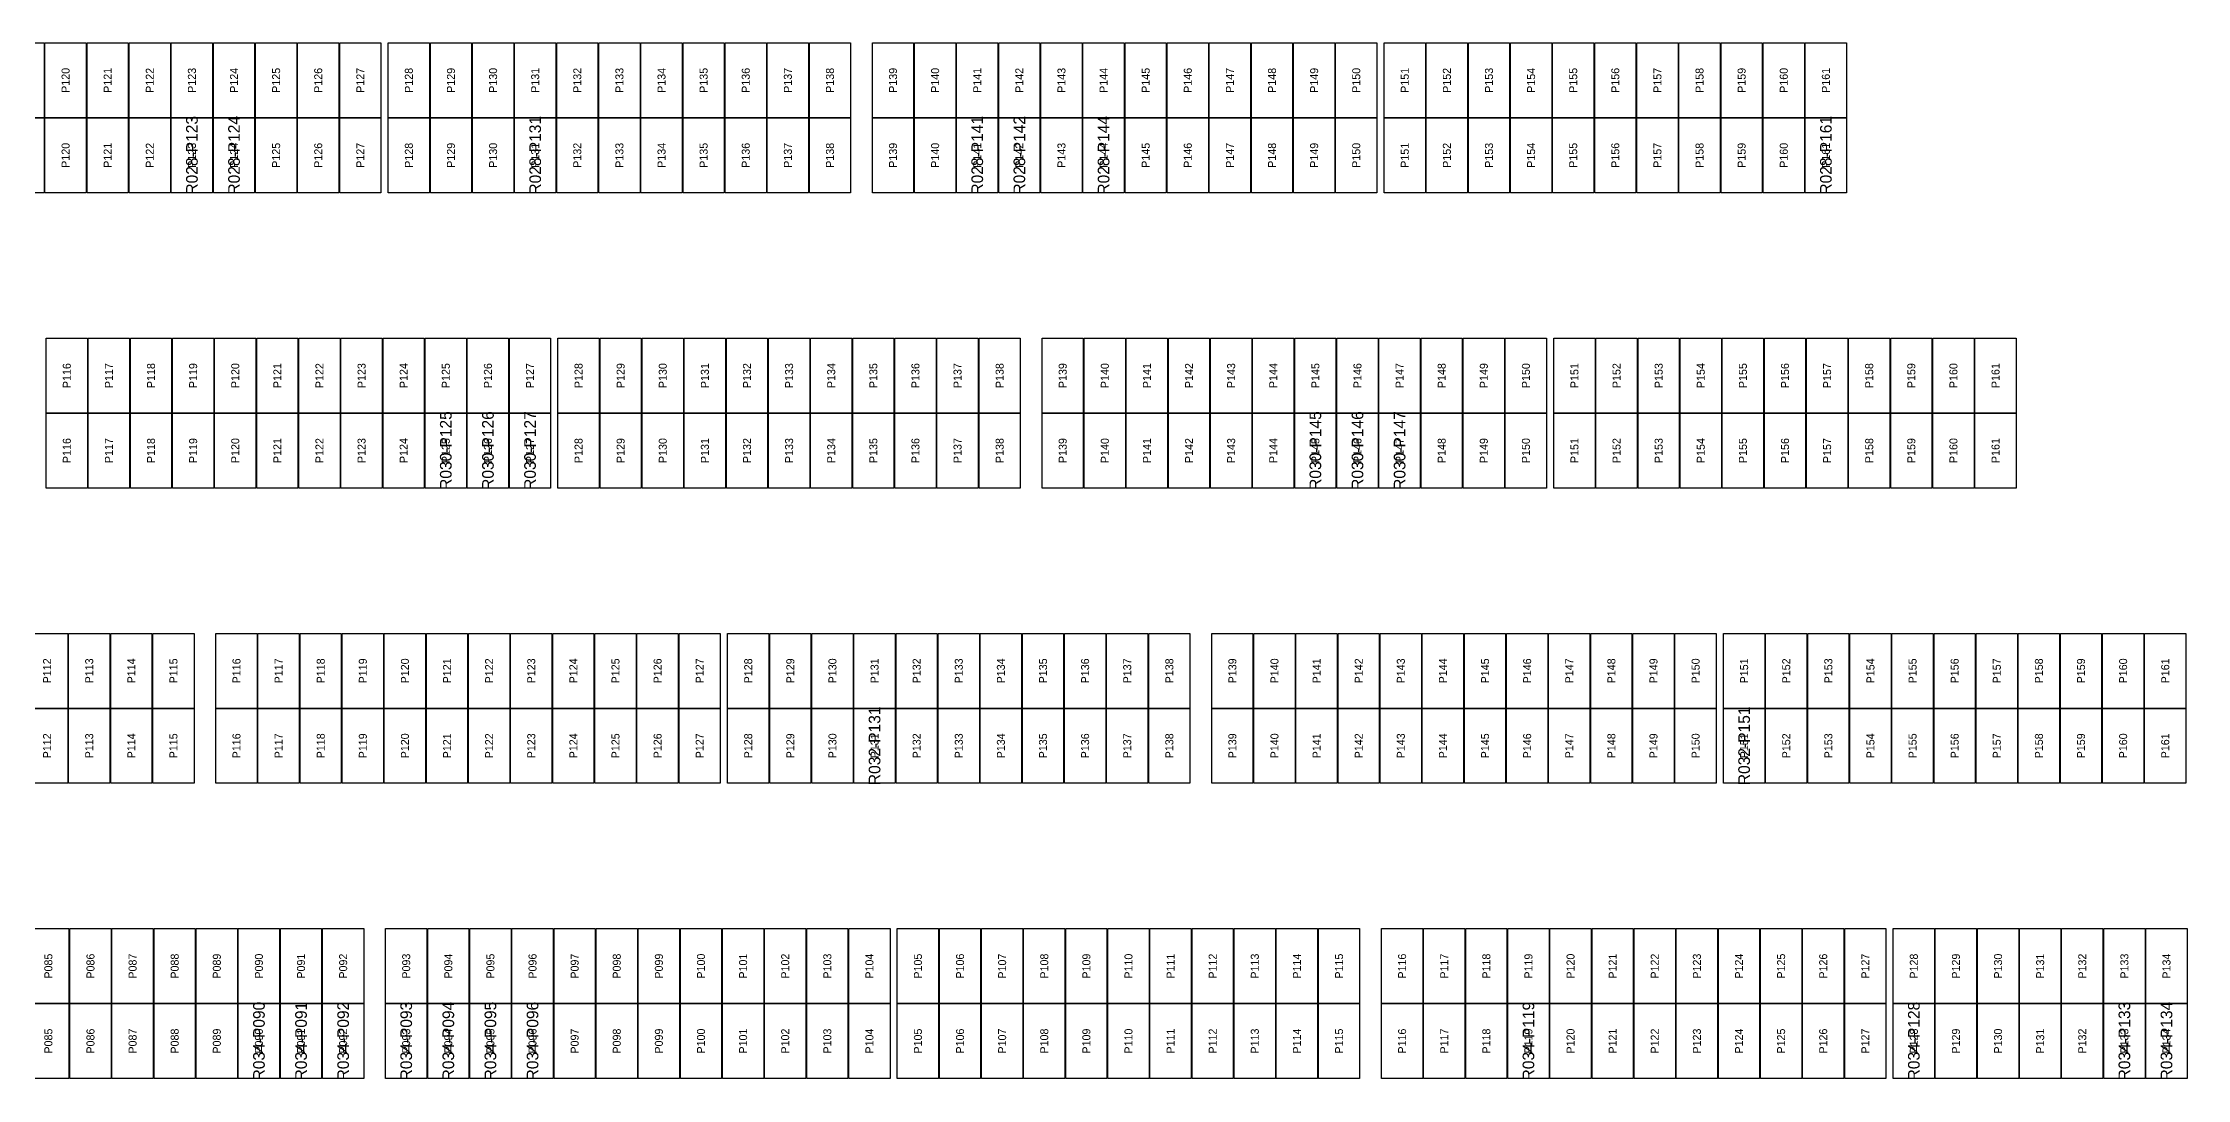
# Model space of a CAD drawing. Extents: x 296295 to 296770, y 651564 to 652121.
# Drawn here: x 296509.3 to 296568.3, y 651986.7 to 652015.2 of the extents above; entities that cross this region are included whole.
import ezdxf
from ezdxf.enums import TextEntityAlignment as Align

# ---------------------------------------------------------------- set-up
doc = ezdxf.new("R2010")
doc.units = 0

msp = doc.modelspace()

# ---------------------------------------------------------------- linework, layer by layer
at = {"layer": 'DEFECTIVE_PANELS'}
for points in [[(296512.878, 652013.11), (296514.012, 652013.11), (296514.012, 652011.047), (296512.878, 652011.047)], [(296514.036, 652013.11), (296515.17, 652013.11), (296515.17, 652011.047), (296514.036, 652011.047)], [(296522.318, 652013.11), (296523.452, 652013.11), (296523.452, 652011.047), (296522.318, 652011.047)], [(296534.474, 652013.11), (296535.608, 652013.11), (296535.608, 652011.047), (296534.474, 652011.047)], [(296535.632, 652013.11), (296536.766, 652013.11), (296536.766, 652011.047), (296535.632, 652011.047)], [(296537.948, 652013.11), (296539.082, 652013.11), (296539.082, 652011.047), (296537.948, 652011.047)], [(296557.81, 652013.11), (296558.944, 652013.11), (296558.944, 652011.047), (296557.81, 652011.047)], [(296519.86, 652004.984), (296520.994, 652004.984), (296520.994, 652002.921), (296519.86, 652002.921)], [(296521.018, 652004.984), (296522.152, 652004.984), (296522.152, 652002.921), (296521.018, 652002.921)], [(296522.176, 652004.984), (296523.31, 652004.984), (296523.31, 652002.921), (296522.176, 652002.921)], [(296543.772, 652004.984), (296544.906, 652004.984), (296544.906, 652002.921), (296543.772, 652002.921)], [(296544.93, 652004.984), (296546.064, 652004.984), (296546.064, 652002.921), (296544.93, 652002.921)], [(296546.088, 652004.984), (296547.222, 652004.984), (296547.222, 652002.921), (296546.088, 652002.921)], [(296531.65, 651996.858), (296532.784, 651996.858), (296532.784, 651994.795), (296531.65, 651994.795)], [(296555.562, 651996.858), (296556.696, 651996.858), (296556.696, 651994.795), (296555.562, 651994.795)], [(296514.721, 651988.732), (296515.855, 651988.732), (296515.855, 651986.669), (296514.721, 651986.669)], [(296515.879, 651988.732), (296517.013, 651988.732), (296517.013, 651986.669), (296515.879, 651986.669)], [(296517.037, 651988.732), (296518.171, 651988.732), (296518.171, 651986.669), (296517.037, 651986.669)], [(296518.771, 651988.732), (296519.905, 651988.732), (296519.905, 651986.669), (296518.771, 651986.669)], [(296519.929, 651988.732), (296521.063, 651988.732), (296521.063, 651986.669), (296519.929, 651986.669)], [(296521.087, 651988.732), (296522.221, 651988.732), (296522.221, 651986.669), (296521.087, 651986.669)], [(296522.245, 651988.732), (296523.379, 651988.732), (296523.379, 651986.669), (296522.245, 651986.669)], [(296549.631, 651988.732), (296550.765, 651988.732), (296550.765, 651986.669), (296549.631, 651986.669)], [(296560.229, 651988.732), (296561.363, 651988.732), (296561.363, 651986.669), (296560.229, 651986.669)], [(296566.019, 651988.732), (296567.153, 651988.732), (296567.153, 651986.669), (296566.019, 651986.669)], [(296567.177, 651988.732), (296568.311, 651988.732), (296568.311, 651986.669), (296567.177, 651986.669)]]:
    msp.add_lwpolyline(points, close=True, dxfattribs=at)
at = {"layer": 'PANELS_MASTER'}
for points in [[(296508.246, 652015.173), (296509.38, 652015.173), (296509.38, 652013.11), (296508.246, 652013.11)], [(296509.404, 652015.173), (296510.538, 652015.173), (296510.538, 652013.11), (296509.404, 652013.11)], [(296510.562, 652015.173), (296511.696, 652015.173), (296511.696, 652013.11), (296510.562, 652013.11)], [(296511.72, 652015.173), (296512.854, 652015.173), (296512.854, 652013.11), (296511.72, 652013.11)], [(296512.878, 652015.173), (296514.012, 652015.173), (296514.012, 652013.11), (296512.878, 652013.11)], [(296514.036, 652015.173), (296515.17, 652015.173), (296515.17, 652013.11), (296514.036, 652013.11)], [(296515.194, 652015.173), (296516.328, 652015.173), (296516.328, 652013.11), (296515.194, 652013.11)], [(296516.352, 652015.173), (296517.486, 652015.173), (296517.486, 652013.11), (296516.352, 652013.11)], [(296517.51, 652015.173), (296518.644, 652015.173), (296518.644, 652013.11), (296517.51, 652013.11)], [(296518.844, 652015.173), (296519.978, 652015.173), (296519.978, 652013.11), (296518.844, 652013.11)], [(296520.002, 652015.173), (296521.136, 652015.173), (296521.136, 652013.11), (296520.002, 652013.11)], [(296521.16, 652015.173), (296522.294, 652015.173), (296522.294, 652013.11), (296521.16, 652013.11)], [(296522.318, 652015.173), (296523.452, 652015.173), (296523.452, 652013.11), (296522.318, 652013.11)], [(296523.476, 652015.173), (296524.61, 652015.173), (296524.61, 652013.11), (296523.476, 652013.11)], [(296524.634, 652015.173), (296525.768, 652015.173), (296525.768, 652013.11), (296524.634, 652013.11)], [(296525.792, 652015.173), (296526.926, 652015.173), (296526.926, 652013.11), (296525.792, 652013.11)], [(296526.95, 652015.173), (296528.084, 652015.173), (296528.084, 652013.11), (296526.95, 652013.11)], [(296528.108, 652015.173), (296529.242, 652015.173), (296529.242, 652013.11), (296528.108, 652013.11)], [(296529.266, 652015.173), (296530.4, 652015.173), (296530.4, 652013.11), (296529.266, 652013.11)], [(296530.424, 652015.173), (296531.558, 652015.173), (296531.558, 652013.11), (296530.424, 652013.11)], [(296532.158, 652015.173), (296533.292, 652015.173), (296533.292, 652013.11), (296532.158, 652013.11)], [(296533.316, 652015.173), (296534.45, 652015.173), (296534.45, 652013.11), (296533.316, 652013.11)], [(296534.474, 652015.173), (296535.608, 652015.173), (296535.608, 652013.11), (296534.474, 652013.11)], [(296535.632, 652015.173), (296536.766, 652015.173), (296536.766, 652013.11), (296535.632, 652013.11)], [(296536.79, 652015.173), (296537.924, 652015.173), (296537.924, 652013.11), (296536.79, 652013.11)], [(296537.948, 652015.173), (296539.082, 652015.173), (296539.082, 652013.11), (296537.948, 652013.11)], [(296539.106, 652015.173), (296540.24, 652015.173), (296540.24, 652013.11), (296539.106, 652013.11)], [(296540.264, 652015.173), (296541.398, 652015.173), (296541.398, 652013.11), (296540.264, 652013.11)], [(296541.422, 652015.173), (296542.556, 652015.173), (296542.556, 652013.11), (296541.422, 652013.11)], [(296542.58, 652015.173), (296543.714, 652015.173), (296543.714, 652013.11), (296542.58, 652013.11)], [(296543.738, 652015.173), (296544.872, 652015.173), (296544.872, 652013.11), (296543.738, 652013.11)], [(296544.896, 652015.173), (296546.03, 652015.173), (296546.03, 652013.11), (296544.896, 652013.11)], [(296546.23, 652015.173), (296547.364, 652015.173), (296547.364, 652013.11), (296546.23, 652013.11)], [(296547.388, 652015.173), (296548.522, 652015.173), (296548.522, 652013.11), (296547.388, 652013.11)], [(296548.546, 652015.173), (296549.68, 652015.173), (296549.68, 652013.11), (296548.546, 652013.11)], [(296549.704, 652015.173), (296550.838, 652015.173), (296550.838, 652013.11), (296549.704, 652013.11)], [(296550.862, 652015.173), (296551.996, 652015.173), (296551.996, 652013.11), (296550.862, 652013.11)], [(296552.02, 652015.173), (296553.154, 652015.173), (296553.154, 652013.11), (296552.02, 652013.11)], [(296553.178, 652015.173), (296554.312, 652015.173), (296554.312, 652013.11), (296553.178, 652013.11)], [(296554.336, 652015.173), (296555.47, 652015.173), (296555.47, 652013.11), (296554.336, 652013.11)], [(296555.494, 652015.173), (296556.628, 652015.173), (296556.628, 652013.11), (296555.494, 652013.11)], [(296556.652, 652015.173), (296557.786, 652015.173), (296557.786, 652013.11), (296556.652, 652013.11)], [(296557.81, 652015.173), (296558.944, 652015.173), (296558.944, 652013.11), (296557.81, 652013.11)], [(296508.246, 652013.11), (296509.38, 652013.11), (296509.38, 652011.047), (296508.246, 652011.047)], [(296509.404, 652013.11), (296510.538, 652013.11), (296510.538, 652011.047), (296509.404, 652011.047)], [(296510.562, 652013.11), (296511.696, 652013.11), (296511.696, 652011.047), (296510.562, 652011.047)], [(296511.72, 652013.11), (296512.854, 652013.11), (296512.854, 652011.047), (296511.72, 652011.047)], [(296515.194, 652013.11), (296516.328, 652013.11), (296516.328, 652011.047), (296515.194, 652011.047)], [(296516.352, 652013.11), (296517.486, 652013.11), (296517.486, 652011.047), (296516.352, 652011.047)], [(296517.51, 652013.11), (296518.644, 652013.11), (296518.644, 652011.047), (296517.51, 652011.047)], [(296518.844, 652013.11), (296519.978, 652013.11), (296519.978, 652011.047), (296518.844, 652011.047)], [(296520.002, 652013.11), (296521.136, 652013.11), (296521.136, 652011.047), (296520.002, 652011.047)], [(296521.16, 652013.11), (296522.294, 652013.11), (296522.294, 652011.047), (296521.16, 652011.047)], [(296523.476, 652013.11), (296524.61, 652013.11), (296524.61, 652011.047), (296523.476, 652011.047)], [(296524.634, 652013.11), (296525.768, 652013.11), (296525.768, 652011.047), (296524.634, 652011.047)], [(296525.792, 652013.11), (296526.926, 652013.11), (296526.926, 652011.047), (296525.792, 652011.047)], [(296526.95, 652013.11), (296528.084, 652013.11), (296528.084, 652011.047), (296526.95, 652011.047)], [(296528.108, 652013.11), (296529.242, 652013.11), (296529.242, 652011.047), (296528.108, 652011.047)], [(296529.266, 652013.11), (296530.4, 652013.11), (296530.4, 652011.047), (296529.266, 652011.047)], [(296530.424, 652013.11), (296531.558, 652013.11), (296531.558, 652011.047), (296530.424, 652011.047)], [(296532.158, 652013.11), (296533.292, 652013.11), (296533.292, 652011.047), (296532.158, 652011.047)], [(296533.316, 652013.11), (296534.45, 652013.11), (296534.45, 652011.047), (296533.316, 652011.047)], [(296536.79, 652013.11), (296537.924, 652013.11), (296537.924, 652011.047), (296536.79, 652011.047)], [(296539.106, 652013.11), (296540.24, 652013.11), (296540.24, 652011.047), (296539.106, 652011.047)], [(296540.264, 652013.11), (296541.398, 652013.11), (296541.398, 652011.047), (296540.264, 652011.047)], [(296541.422, 652013.11), (296542.556, 652013.11), (296542.556, 652011.047), (296541.422, 652011.047)], [(296542.58, 652013.11), (296543.714, 652013.11), (296543.714, 652011.047), (296542.58, 652011.047)], [(296543.738, 652013.11), (296544.872, 652013.11), (296544.872, 652011.047), (296543.738, 652011.047)], [(296544.896, 652013.11), (296546.03, 652013.11), (296546.03, 652011.047), (296544.896, 652011.047)], [(296546.23, 652013.11), (296547.364, 652013.11), (296547.364, 652011.047), (296546.23, 652011.047)], [(296547.388, 652013.11), (296548.522, 652013.11), (296548.522, 652011.047), (296547.388, 652011.047)], [(296548.546, 652013.11), (296549.68, 652013.11), (296549.68, 652011.047), (296548.546, 652011.047)], [(296549.704, 652013.11), (296550.838, 652013.11), (296550.838, 652011.047), (296549.704, 652011.047)], [(296550.862, 652013.11), (296551.996, 652013.11), (296551.996, 652011.047), (296550.862, 652011.047)], [(296552.02, 652013.11), (296553.154, 652013.11), (296553.154, 652011.047), (296552.02, 652011.047)], [(296553.178, 652013.11), (296554.312, 652013.11), (296554.312, 652011.047), (296553.178, 652011.047)], [(296554.336, 652013.11), (296555.47, 652013.11), (296555.47, 652011.047), (296554.336, 652011.047)], [(296555.494, 652013.11), (296556.628, 652013.11), (296556.628, 652011.047), (296555.494, 652011.047)], [(296556.652, 652013.11), (296557.786, 652013.11), (296557.786, 652011.047), (296556.652, 652011.047)], [(296509.438, 652007.047), (296510.572, 652007.047), (296510.572, 652004.984), (296509.438, 652004.984)], [(296510.596, 652007.047), (296511.73, 652007.047), (296511.73, 652004.984), (296510.596, 652004.984)], [(296511.754, 652007.047), (296512.888, 652007.047), (296512.888, 652004.984), (296511.754, 652004.984)], [(296512.912, 652007.047), (296514.046, 652007.047), (296514.046, 652004.984), (296512.912, 652004.984)], [(296514.07, 652007.047), (296515.204, 652007.047), (296515.204, 652004.984), (296514.07, 652004.984)], [(296515.228, 652007.047), (296516.362, 652007.047), (296516.362, 652004.984), (296515.228, 652004.984)], [(296516.386, 652007.047), (296517.52, 652007.047), (296517.52, 652004.984), (296516.386, 652004.984)], [(296517.544, 652007.047), (296518.678, 652007.047), (296518.678, 652004.984), (296517.544, 652004.984)], [(296518.702, 652007.047), (296519.836, 652007.047), (296519.836, 652004.984), (296518.702, 652004.984)], [(296519.86, 652007.047), (296520.994, 652007.047), (296520.994, 652004.984), (296519.86, 652004.984)], [(296521.018, 652007.047), (296522.152, 652007.047), (296522.152, 652004.984), (296521.018, 652004.984)], [(296522.176, 652007.047), (296523.31, 652007.047), (296523.31, 652004.984), (296522.176, 652004.984)], [(296523.51, 652007.047), (296524.644, 652007.047), (296524.644, 652004.984), (296523.51, 652004.984)], [(296524.668, 652007.047), (296525.802, 652007.047), (296525.802, 652004.984), (296524.668, 652004.984)], [(296525.826, 652007.047), (296526.96, 652007.047), (296526.96, 652004.984), (296525.826, 652004.984)], [(296526.984, 652007.047), (296528.118, 652007.047), (296528.118, 652004.984), (296526.984, 652004.984)], [(296528.142, 652007.047), (296529.276, 652007.047), (296529.276, 652004.984), (296528.142, 652004.984)], [(296529.3, 652007.047), (296530.434, 652007.047), (296530.434, 652004.984), (296529.3, 652004.984)], [(296530.458, 652007.047), (296531.592, 652007.047), (296531.592, 652004.984), (296530.458, 652004.984)], [(296531.616, 652007.047), (296532.75, 652007.047), (296532.75, 652004.984), (296531.616, 652004.984)], [(296532.774, 652007.047), (296533.908, 652007.047), (296533.908, 652004.984), (296532.774, 652004.984)], [(296533.932, 652007.047), (296535.066, 652007.047), (296535.066, 652004.984), (296533.932, 652004.984)], [(296535.09, 652007.047), (296536.224, 652007.047), (296536.224, 652004.984), (296535.09, 652004.984)], [(296536.824, 652007.047), (296537.958, 652007.047), (296537.958, 652004.984), (296536.824, 652004.984)], [(296537.982, 652007.047), (296539.116, 652007.047), (296539.116, 652004.984), (296537.982, 652004.984)], [(296539.14, 652007.047), (296540.274, 652007.047), (296540.274, 652004.984), (296539.14, 652004.984)], [(296540.298, 652007.047), (296541.432, 652007.047), (296541.432, 652004.984), (296540.298, 652004.984)], [(296541.456, 652007.047), (296542.59, 652007.047), (296542.59, 652004.984), (296541.456, 652004.984)], [(296542.614, 652007.047), (296543.748, 652007.047), (296543.748, 652004.984), (296542.614, 652004.984)], [(296543.772, 652007.047), (296544.906, 652007.047), (296544.906, 652004.984), (296543.772, 652004.984)], [(296544.93, 652007.047), (296546.064, 652007.047), (296546.064, 652004.984), (296544.93, 652004.984)], [(296546.088, 652007.047), (296547.222, 652007.047), (296547.222, 652004.984), (296546.088, 652004.984)], [(296547.246, 652007.047), (296548.38, 652007.047), (296548.38, 652004.984), (296547.246, 652004.984)], [(296548.404, 652007.047), (296549.538, 652007.047), (296549.538, 652004.984), (296548.404, 652004.984)], [(296549.562, 652007.047), (296550.696, 652007.047), (296550.696, 652004.984), (296549.562, 652004.984)], [(296550.896, 652007.047), (296552.03, 652007.047), (296552.03, 652004.984), (296550.896, 652004.984)], [(296552.054, 652007.047), (296553.188, 652007.047), (296553.188, 652004.984), (296552.054, 652004.984)], [(296553.212, 652007.047), (296554.346, 652007.047), (296554.346, 652004.984), (296553.212, 652004.984)], [(296554.37, 652007.047), (296555.504, 652007.047), (296555.504, 652004.984), (296554.37, 652004.984)], [(296555.528, 652007.047), (296556.662, 652007.047), (296556.662, 652004.984), (296555.528, 652004.984)], [(296556.686, 652007.047), (296557.82, 652007.047), (296557.82, 652004.984), (296556.686, 652004.984)], [(296557.844, 652007.047), (296558.978, 652007.047), (296558.978, 652004.984), (296557.844, 652004.984)], [(296559.002, 652007.047), (296560.136, 652007.047), (296560.136, 652004.984), (296559.002, 652004.984)], [(296560.16, 652007.047), (296561.294, 652007.047), (296561.294, 652004.984), (296560.16, 652004.984)], [(296561.318, 652007.047), (296562.452, 652007.047), (296562.452, 652004.984), (296561.318, 652004.984)], [(296562.476, 652007.047), (296563.61, 652007.047), (296563.61, 652004.984), (296562.476, 652004.984)], [(296509.438, 652004.984), (296510.572, 652004.984), (296510.572, 652002.921), (296509.438, 652002.921)], [(296510.596, 652004.984), (296511.73, 652004.984), (296511.73, 652002.921), (296510.596, 652002.921)], [(296511.754, 652004.984), (296512.888, 652004.984), (296512.888, 652002.921), (296511.754, 652002.921)], [(296512.912, 652004.984), (296514.046, 652004.984), (296514.046, 652002.921), (296512.912, 652002.921)], [(296514.07, 652004.984), (296515.204, 652004.984), (296515.204, 652002.921), (296514.07, 652002.921)], [(296515.228, 652004.984), (296516.362, 652004.984), (296516.362, 652002.921), (296515.228, 652002.921)], [(296516.386, 652004.984), (296517.52, 652004.984), (296517.52, 652002.921), (296516.386, 652002.921)], [(296517.544, 652004.984), (296518.678, 652004.984), (296518.678, 652002.921), (296517.544, 652002.921)], [(296518.702, 652004.984), (296519.836, 652004.984), (296519.836, 652002.921), (296518.702, 652002.921)], [(296523.51, 652004.984), (296524.644, 652004.984), (296524.644, 652002.921), (296523.51, 652002.921)], [(296524.668, 652004.984), (296525.802, 652004.984), (296525.802, 652002.921), (296524.668, 652002.921)], [(296525.826, 652004.984), (296526.96, 652004.984), (296526.96, 652002.921), (296525.826, 652002.921)], [(296526.984, 652004.984), (296528.118, 652004.984), (296528.118, 652002.921), (296526.984, 652002.921)], [(296528.142, 652004.984), (296529.276, 652004.984), (296529.276, 652002.921), (296528.142, 652002.921)], [(296529.3, 652004.984), (296530.434, 652004.984), (296530.434, 652002.921), (296529.3, 652002.921)], [(296530.458, 652004.984), (296531.592, 652004.984), (296531.592, 652002.921), (296530.458, 652002.921)], [(296531.616, 652004.984), (296532.75, 652004.984), (296532.75, 652002.921), (296531.616, 652002.921)], [(296532.774, 652004.984), (296533.908, 652004.984), (296533.908, 652002.921), (296532.774, 652002.921)], [(296533.932, 652004.984), (296535.066, 652004.984), (296535.066, 652002.921), (296533.932, 652002.921)], [(296535.09, 652004.984), (296536.224, 652004.984), (296536.224, 652002.921), (296535.09, 652002.921)], [(296536.824, 652004.984), (296537.958, 652004.984), (296537.958, 652002.921), (296536.824, 652002.921)], [(296537.982, 652004.984), (296539.116, 652004.984), (296539.116, 652002.921), (296537.982, 652002.921)], [(296539.14, 652004.984), (296540.274, 652004.984), (296540.274, 652002.921), (296539.14, 652002.921)], [(296540.298, 652004.984), (296541.432, 652004.984), (296541.432, 652002.921), (296540.298, 652002.921)], [(296541.456, 652004.984), (296542.59, 652004.984), (296542.59, 652002.921), (296541.456, 652002.921)], [(296542.614, 652004.984), (296543.748, 652004.984), (296543.748, 652002.921), (296542.614, 652002.921)], [(296547.246, 652004.984), (296548.38, 652004.984), (296548.38, 652002.921), (296547.246, 652002.921)], [(296548.404, 652004.984), (296549.538, 652004.984), (296549.538, 652002.921), (296548.404, 652002.921)], [(296549.562, 652004.984), (296550.696, 652004.984), (296550.696, 652002.921), (296549.562, 652002.921)], [(296550.896, 652004.984), (296552.03, 652004.984), (296552.03, 652002.921), (296550.896, 652002.921)], [(296552.054, 652004.984), (296553.188, 652004.984), (296553.188, 652002.921), (296552.054, 652002.921)], [(296553.212, 652004.984), (296554.346, 652004.984), (296554.346, 652002.921), (296553.212, 652002.921)], [(296554.37, 652004.984), (296555.504, 652004.984), (296555.504, 652002.921), (296554.37, 652002.921)], [(296555.528, 652004.984), (296556.662, 652004.984), (296556.662, 652002.921), (296555.528, 652002.921)], [(296556.686, 652004.984), (296557.82, 652004.984), (296557.82, 652002.921), (296556.686, 652002.921)], [(296557.844, 652004.984), (296558.978, 652004.984), (296558.978, 652002.921), (296557.844, 652002.921)], [(296559.002, 652004.984), (296560.136, 652004.984), (296560.136, 652002.921), (296559.002, 652002.921)], [(296560.16, 652004.984), (296561.294, 652004.984), (296561.294, 652002.921), (296560.16, 652002.921)], [(296561.318, 652004.984), (296562.452, 652004.984), (296562.452, 652002.921), (296561.318, 652002.921)], [(296562.476, 652004.984), (296563.61, 652004.984), (296563.61, 652002.921), (296562.476, 652002.921)], [(296508.896, 651998.921), (296510.03, 651998.921), (296510.03, 651996.858), (296508.896, 651996.858)], [(296510.054, 651998.921), (296511.188, 651998.921), (296511.188, 651996.858), (296510.054, 651996.858)], [(296511.212, 651998.921), (296512.346, 651998.921), (296512.346, 651996.858), (296511.212, 651996.858)], [(296512.37, 651998.921), (296513.504, 651998.921), (296513.504, 651996.858), (296512.37, 651996.858)], [(296514.104, 651998.921), (296515.238, 651998.921), (296515.238, 651996.858), (296514.104, 651996.858)], [(296515.262, 651998.921), (296516.396, 651998.921), (296516.396, 651996.858), (296515.262, 651996.858)], [(296516.42, 651998.921), (296517.554, 651998.921), (296517.554, 651996.858), (296516.42, 651996.858)], [(296517.578, 651998.921), (296518.712, 651998.921), (296518.712, 651996.858), (296517.578, 651996.858)], [(296518.736, 651998.921), (296519.87, 651998.921), (296519.87, 651996.858), (296518.736, 651996.858)], [(296519.894, 651998.921), (296521.028, 651998.921), (296521.028, 651996.858), (296519.894, 651996.858)], [(296521.052, 651998.921), (296522.186, 651998.921), (296522.186, 651996.858), (296521.052, 651996.858)], [(296522.21, 651998.921), (296523.344, 651998.921), (296523.344, 651996.858), (296522.21, 651996.858)], [(296523.368, 651998.921), (296524.502, 651998.921), (296524.502, 651996.858), (296523.368, 651996.858)], [(296524.526, 651998.921), (296525.66, 651998.921), (296525.66, 651996.858), (296524.526, 651996.858)], [(296525.684, 651998.921), (296526.818, 651998.921), (296526.818, 651996.858), (296525.684, 651996.858)], [(296526.842, 651998.921), (296527.976, 651998.921), (296527.976, 651996.858), (296526.842, 651996.858)], [(296528.176, 651998.921), (296529.31, 651998.921), (296529.31, 651996.858), (296528.176, 651996.858)], [(296529.334, 651998.921), (296530.468, 651998.921), (296530.468, 651996.858), (296529.334, 651996.858)], [(296530.492, 651998.921), (296531.626, 651998.921), (296531.626, 651996.858), (296530.492, 651996.858)], [(296531.65, 651998.921), (296532.784, 651998.921), (296532.784, 651996.858), (296531.65, 651996.858)], [(296532.808, 651998.921), (296533.942, 651998.921), (296533.942, 651996.858), (296532.808, 651996.858)], [(296533.966, 651998.921), (296535.1, 651998.921), (296535.1, 651996.858), (296533.966, 651996.858)], [(296535.124, 651998.921), (296536.258, 651998.921), (296536.258, 651996.858), (296535.124, 651996.858)], [(296536.282, 651998.921), (296537.416, 651998.921), (296537.416, 651996.858), (296536.282, 651996.858)], [(296537.44, 651998.921), (296538.574, 651998.921), (296538.574, 651996.858), (296537.44, 651996.858)], [(296538.598, 651998.921), (296539.732, 651998.921), (296539.732, 651996.858), (296538.598, 651996.858)], [(296539.756, 651998.921), (296540.89, 651998.921), (296540.89, 651996.858), (296539.756, 651996.858)], [(296541.49, 651998.921), (296542.624, 651998.921), (296542.624, 651996.858), (296541.49, 651996.858)], [(296542.648, 651998.921), (296543.782, 651998.921), (296543.782, 651996.858), (296542.648, 651996.858)], [(296543.806, 651998.921), (296544.94, 651998.921), (296544.94, 651996.858), (296543.806, 651996.858)], [(296544.964, 651998.921), (296546.098, 651998.921), (296546.098, 651996.858), (296544.964, 651996.858)], [(296546.122, 651998.921), (296547.256, 651998.921), (296547.256, 651996.858), (296546.122, 651996.858)], [(296547.28, 651998.921), (296548.414, 651998.921), (296548.414, 651996.858), (296547.28, 651996.858)], [(296548.438, 651998.921), (296549.572, 651998.921), (296549.572, 651996.858), (296548.438, 651996.858)], [(296549.596, 651998.921), (296550.73, 651998.921), (296550.73, 651996.858), (296549.596, 651996.858)], [(296550.754, 651998.921), (296551.888, 651998.921), (296551.888, 651996.858), (296550.754, 651996.858)], [(296551.912, 651998.921), (296553.046, 651998.921), (296553.046, 651996.858), (296551.912, 651996.858)], [(296553.07, 651998.921), (296554.204, 651998.921), (296554.204, 651996.858), (296553.07, 651996.858)], [(296554.228, 651998.921), (296555.362, 651998.921), (296555.362, 651996.858), (296554.228, 651996.858)], [(296555.562, 651998.921), (296556.696, 651998.921), (296556.696, 651996.858), (296555.562, 651996.858)], [(296556.72, 651998.921), (296557.854, 651998.921), (296557.854, 651996.858), (296556.72, 651996.858)], [(296557.878, 651998.921), (296559.012, 651998.921), (296559.012, 651996.858), (296557.878, 651996.858)], [(296559.036, 651998.921), (296560.17, 651998.921), (296560.17, 651996.858), (296559.036, 651996.858)], [(296560.194, 651998.921), (296561.328, 651998.921), (296561.328, 651996.858), (296560.194, 651996.858)], [(296561.352, 651998.921), (296562.486, 651998.921), (296562.486, 651996.858), (296561.352, 651996.858)], [(296562.51, 651998.921), (296563.644, 651998.921), (296563.644, 651996.858), (296562.51, 651996.858)], [(296563.668, 651998.921), (296564.802, 651998.921), (296564.802, 651996.858), (296563.668, 651996.858)], [(296564.826, 651998.921), (296565.96, 651998.921), (296565.96, 651996.858), (296564.826, 651996.858)], [(296565.984, 651998.921), (296567.118, 651998.921), (296567.118, 651996.858), (296565.984, 651996.858)], [(296567.142, 651998.921), (296568.276, 651998.921), (296568.276, 651996.858), (296567.142, 651996.858)], [(296508.896, 651996.858), (296510.03, 651996.858), (296510.03, 651994.795), (296508.896, 651994.795)], [(296510.054, 651996.858), (296511.188, 651996.858), (296511.188, 651994.795), (296510.054, 651994.795)], [(296511.212, 651996.858), (296512.346, 651996.858), (296512.346, 651994.795), (296511.212, 651994.795)], [(296512.37, 651996.858), (296513.504, 651996.858), (296513.504, 651994.795), (296512.37, 651994.795)], [(296514.104, 651996.858), (296515.238, 651996.858), (296515.238, 651994.795), (296514.104, 651994.795)], [(296515.262, 651996.858), (296516.396, 651996.858), (296516.396, 651994.795), (296515.262, 651994.795)], [(296516.42, 651996.858), (296517.554, 651996.858), (296517.554, 651994.795), (296516.42, 651994.795)], [(296517.578, 651996.858), (296518.712, 651996.858), (296518.712, 651994.795), (296517.578, 651994.795)], [(296518.736, 651996.858), (296519.87, 651996.858), (296519.87, 651994.795), (296518.736, 651994.795)], [(296519.894, 651996.858), (296521.028, 651996.858), (296521.028, 651994.795), (296519.894, 651994.795)], [(296521.052, 651996.858), (296522.186, 651996.858), (296522.186, 651994.795), (296521.052, 651994.795)], [(296522.21, 651996.858), (296523.344, 651996.858), (296523.344, 651994.795), (296522.21, 651994.795)], [(296523.368, 651996.858), (296524.502, 651996.858), (296524.502, 651994.795), (296523.368, 651994.795)], [(296524.526, 651996.858), (296525.66, 651996.858), (296525.66, 651994.795), (296524.526, 651994.795)], [(296525.684, 651996.858), (296526.818, 651996.858), (296526.818, 651994.795), (296525.684, 651994.795)], [(296526.842, 651996.858), (296527.976, 651996.858), (296527.976, 651994.795), (296526.842, 651994.795)], [(296528.176, 651996.858), (296529.31, 651996.858), (296529.31, 651994.795), (296528.176, 651994.795)], [(296529.334, 651996.858), (296530.468, 651996.858), (296530.468, 651994.795), (296529.334, 651994.795)], [(296530.492, 651996.858), (296531.626, 651996.858), (296531.626, 651994.795), (296530.492, 651994.795)], [(296532.808, 651996.858), (296533.942, 651996.858), (296533.942, 651994.795), (296532.808, 651994.795)], [(296533.966, 651996.858), (296535.1, 651996.858), (296535.1, 651994.795), (296533.966, 651994.795)], [(296535.124, 651996.858), (296536.258, 651996.858), (296536.258, 651994.795), (296535.124, 651994.795)], [(296536.282, 651996.858), (296537.416, 651996.858), (296537.416, 651994.795), (296536.282, 651994.795)], [(296537.44, 651996.858), (296538.574, 651996.858), (296538.574, 651994.795), (296537.44, 651994.795)], [(296538.598, 651996.858), (296539.732, 651996.858), (296539.732, 651994.795), (296538.598, 651994.795)], [(296539.756, 651996.858), (296540.89, 651996.858), (296540.89, 651994.795), (296539.756, 651994.795)], [(296541.49, 651996.858), (296542.624, 651996.858), (296542.624, 651994.795), (296541.49, 651994.795)], [(296542.648, 651996.858), (296543.782, 651996.858), (296543.782, 651994.795), (296542.648, 651994.795)], [(296543.806, 651996.858), (296544.94, 651996.858), (296544.94, 651994.795), (296543.806, 651994.795)], [(296544.964, 651996.858), (296546.098, 651996.858), (296546.098, 651994.795), (296544.964, 651994.795)], [(296546.122, 651996.858), (296547.256, 651996.858), (296547.256, 651994.795), (296546.122, 651994.795)], [(296547.28, 651996.858), (296548.414, 651996.858), (296548.414, 651994.795), (296547.28, 651994.795)], [(296548.438, 651996.858), (296549.572, 651996.858), (296549.572, 651994.795), (296548.438, 651994.795)], [(296549.596, 651996.858), (296550.73, 651996.858), (296550.73, 651994.795), (296549.596, 651994.795)], [(296550.754, 651996.858), (296551.888, 651996.858), (296551.888, 651994.795), (296550.754, 651994.795)], [(296551.912, 651996.858), (296553.046, 651996.858), (296553.046, 651994.795), (296551.912, 651994.795)], [(296553.07, 651996.858), (296554.204, 651996.858), (296554.204, 651994.795), (296553.07, 651994.795)], [(296554.228, 651996.858), (296555.362, 651996.858), (296555.362, 651994.795), (296554.228, 651994.795)], [(296556.72, 651996.858), (296557.854, 651996.858), (296557.854, 651994.795), (296556.72, 651994.795)], [(296557.878, 651996.858), (296559.012, 651996.858), (296559.012, 651994.795), (296557.878, 651994.795)], [(296559.036, 651996.858), (296560.17, 651996.858), (296560.17, 651994.795), (296559.036, 651994.795)], [(296560.194, 651996.858), (296561.328, 651996.858), (296561.328, 651994.795), (296560.194, 651994.795)], [(296561.352, 651996.858), (296562.486, 651996.858), (296562.486, 651994.795), (296561.352, 651994.795)], [(296562.51, 651996.858), (296563.644, 651996.858), (296563.644, 651994.795), (296562.51, 651994.795)], [(296563.668, 651996.858), (296564.802, 651996.858), (296564.802, 651994.795), (296563.668, 651994.795)], [(296564.826, 651996.858), (296565.96, 651996.858), (296565.96, 651994.795), (296564.826, 651994.795)], [(296565.984, 651996.858), (296567.118, 651996.858), (296567.118, 651994.795), (296565.984, 651994.795)], [(296567.142, 651996.858), (296568.276, 651996.858), (296568.276, 651994.795), (296567.142, 651994.795)], [(296508.931, 651990.795), (296510.065, 651990.795), (296510.065, 651988.732), (296508.931, 651988.732)], [(296510.089, 651990.795), (296511.223, 651990.795), (296511.223, 651988.732), (296510.089, 651988.732)], [(296511.247, 651990.795), (296512.381, 651990.795), (296512.381, 651988.732), (296511.247, 651988.732)], [(296512.405, 651990.795), (296513.539, 651990.795), (296513.539, 651988.732), (296512.405, 651988.732)], [(296513.563, 651990.795), (296514.697, 651990.795), (296514.697, 651988.732), (296513.563, 651988.732)], [(296514.721, 651990.795), (296515.855, 651990.795), (296515.855, 651988.732), (296514.721, 651988.732)], [(296515.879, 651990.795), (296517.013, 651990.795), (296517.013, 651988.732), (296515.879, 651988.732)], [(296517.037, 651990.795), (296518.171, 651990.795), (296518.171, 651988.732), (296517.037, 651988.732)], [(296518.771, 651990.795), (296519.905, 651990.795), (296519.905, 651988.732), (296518.771, 651988.732)], [(296519.929, 651990.795), (296521.063, 651990.795), (296521.063, 651988.732), (296519.929, 651988.732)], [(296521.087, 651990.795), (296522.221, 651990.795), (296522.221, 651988.732), (296521.087, 651988.732)], [(296522.245, 651990.795), (296523.379, 651990.795), (296523.379, 651988.732), (296522.245, 651988.732)], [(296523.403, 651990.795), (296524.537, 651990.795), (296524.537, 651988.732), (296523.403, 651988.732)], [(296524.561, 651990.795), (296525.695, 651990.795), (296525.695, 651988.732), (296524.561, 651988.732)], [(296525.719, 651990.795), (296526.853, 651990.795), (296526.853, 651988.732), (296525.719, 651988.732)], [(296526.877, 651990.795), (296528.011, 651990.795), (296528.011, 651988.732), (296526.877, 651988.732)], [(296528.035, 651990.795), (296529.169, 651990.795), (296529.169, 651988.732), (296528.035, 651988.732)], [(296529.193, 651990.795), (296530.327, 651990.795), (296530.327, 651988.732), (296529.193, 651988.732)], [(296530.351, 651990.795), (296531.485, 651990.795), (296531.485, 651988.732), (296530.351, 651988.732)], [(296531.509, 651990.795), (296532.643, 651990.795), (296532.643, 651988.732), (296531.509, 651988.732)], [(296532.843, 651990.795), (296533.977, 651990.795), (296533.977, 651988.732), (296532.843, 651988.732)], [(296534.001, 651990.795), (296535.135, 651990.795), (296535.135, 651988.732), (296534.001, 651988.732)], [(296535.159, 651990.795), (296536.293, 651990.795), (296536.293, 651988.732), (296535.159, 651988.732)], [(296536.317, 651990.795), (296537.451, 651990.795), (296537.451, 651988.732), (296536.317, 651988.732)], [(296537.475, 651990.795), (296538.609, 651990.795), (296538.609, 651988.732), (296537.475, 651988.732)], [(296538.633, 651990.795), (296539.767, 651990.795), (296539.767, 651988.732), (296538.633, 651988.732)], [(296539.791, 651990.795), (296540.925, 651990.795), (296540.925, 651988.732), (296539.791, 651988.732)], [(296540.949, 651990.795), (296542.083, 651990.795), (296542.083, 651988.732), (296540.949, 651988.732)], [(296542.107, 651990.795), (296543.241, 651990.795), (296543.241, 651988.732), (296542.107, 651988.732)], [(296543.265, 651990.795), (296544.399, 651990.795), (296544.399, 651988.732), (296543.265, 651988.732)], [(296544.423, 651990.795), (296545.557, 651990.795), (296545.557, 651988.732), (296544.423, 651988.732)], [(296546.157, 651990.795), (296547.291, 651990.795), (296547.291, 651988.732), (296546.157, 651988.732)], [(296547.315, 651990.795), (296548.449, 651990.795), (296548.449, 651988.732), (296547.315, 651988.732)], [(296548.473, 651990.795), (296549.607, 651990.795), (296549.607, 651988.732), (296548.473, 651988.732)], [(296549.631, 651990.795), (296550.765, 651990.795), (296550.765, 651988.732), (296549.631, 651988.732)], [(296550.789, 651990.795), (296551.923, 651990.795), (296551.923, 651988.732), (296550.789, 651988.732)], [(296551.947, 651990.795), (296553.081, 651990.795), (296553.081, 651988.732), (296551.947, 651988.732)], [(296553.105, 651990.795), (296554.239, 651990.795), (296554.239, 651988.732), (296553.105, 651988.732)], [(296554.263, 651990.795), (296555.397, 651990.795), (296555.397, 651988.732), (296554.263, 651988.732)], [(296555.421, 651990.795), (296556.555, 651990.795), (296556.555, 651988.732), (296555.421, 651988.732)], [(296556.579, 651990.795), (296557.713, 651990.795), (296557.713, 651988.732), (296556.579, 651988.732)], [(296557.737, 651990.795), (296558.871, 651990.795), (296558.871, 651988.732), (296557.737, 651988.732)], [(296558.895, 651990.795), (296560.029, 651990.795), (296560.029, 651988.732), (296558.895, 651988.732)], [(296560.229, 651990.795), (296561.363, 651990.795), (296561.363, 651988.732), (296560.229, 651988.732)], [(296561.387, 651990.795), (296562.521, 651990.795), (296562.521, 651988.732), (296561.387, 651988.732)], [(296562.545, 651990.795), (296563.679, 651990.795), (296563.679, 651988.732), (296562.545, 651988.732)], [(296563.703, 651990.795), (296564.837, 651990.795), (296564.837, 651988.732), (296563.703, 651988.732)], [(296564.861, 651990.795), (296565.995, 651990.795), (296565.995, 651988.732), (296564.861, 651988.732)], [(296566.019, 651990.795), (296567.153, 651990.795), (296567.153, 651988.732), (296566.019, 651988.732)], [(296567.177, 651990.795), (296568.311, 651990.795), (296568.311, 651988.732), (296567.177, 651988.732)], [(296508.931, 651988.732), (296510.065, 651988.732), (296510.065, 651986.669), (296508.931, 651986.669)], [(296510.089, 651988.732), (296511.223, 651988.732), (296511.223, 651986.669), (296510.089, 651986.669)], [(296511.247, 651988.732), (296512.381, 651988.732), (296512.381, 651986.669), (296511.247, 651986.669)], [(296512.405, 651988.732), (296513.539, 651988.732), (296513.539, 651986.669), (296512.405, 651986.669)], [(296513.563, 651988.732), (296514.697, 651988.732), (296514.697, 651986.669), (296513.563, 651986.669)], [(296523.403, 651988.732), (296524.537, 651988.732), (296524.537, 651986.669), (296523.403, 651986.669)], [(296524.561, 651988.732), (296525.695, 651988.732), (296525.695, 651986.669), (296524.561, 651986.669)], [(296525.719, 651988.732), (296526.853, 651988.732), (296526.853, 651986.669), (296525.719, 651986.669)], [(296526.877, 651988.732), (296528.011, 651988.732), (296528.011, 651986.669), (296526.877, 651986.669)], [(296528.035, 651988.732), (296529.169, 651988.732), (296529.169, 651986.669), (296528.035, 651986.669)], [(296529.193, 651988.732), (296530.327, 651988.732), (296530.327, 651986.669), (296529.193, 651986.669)], [(296530.351, 651988.732), (296531.485, 651988.732), (296531.485, 651986.669), (296530.351, 651986.669)], [(296531.509, 651988.732), (296532.643, 651988.732), (296532.643, 651986.669), (296531.509, 651986.669)], [(296532.843, 651988.732), (296533.977, 651988.732), (296533.977, 651986.669), (296532.843, 651986.669)], [(296534.001, 651988.732), (296535.135, 651988.732), (296535.135, 651986.669), (296534.001, 651986.669)], [(296535.159, 651988.732), (296536.293, 651988.732), (296536.293, 651986.669), (296535.159, 651986.669)], [(296536.317, 651988.732), (296537.451, 651988.732), (296537.451, 651986.669), (296536.317, 651986.669)], [(296537.475, 651988.732), (296538.609, 651988.732), (296538.609, 651986.669), (296537.475, 651986.669)], [(296538.633, 651988.732), (296539.767, 651988.732), (296539.767, 651986.669), (296538.633, 651986.669)], [(296539.791, 651988.732), (296540.925, 651988.732), (296540.925, 651986.669), (296539.791, 651986.669)], [(296540.949, 651988.732), (296542.083, 651988.732), (296542.083, 651986.669), (296540.949, 651986.669)], [(296542.107, 651988.732), (296543.241, 651988.732), (296543.241, 651986.669), (296542.107, 651986.669)], [(296543.265, 651988.732), (296544.399, 651988.732), (296544.399, 651986.669), (296543.265, 651986.669)], [(296544.423, 651988.732), (296545.557, 651988.732), (296545.557, 651986.669), (296544.423, 651986.669)], [(296546.157, 651988.732), (296547.291, 651988.732), (296547.291, 651986.669), (296546.157, 651986.669)], [(296547.315, 651988.732), (296548.449, 651988.732), (296548.449, 651986.669), (296547.315, 651986.669)], [(296548.473, 651988.732), (296549.607, 651988.732), (296549.607, 651986.669), (296548.473, 651986.669)], [(296550.789, 651988.732), (296551.923, 651988.732), (296551.923, 651986.669), (296550.789, 651986.669)], [(296551.947, 651988.732), (296553.081, 651988.732), (296553.081, 651986.669), (296551.947, 651986.669)], [(296553.105, 651988.732), (296554.239, 651988.732), (296554.239, 651986.669), (296553.105, 651986.669)], [(296554.263, 651988.732), (296555.397, 651988.732), (296555.397, 651986.669), (296554.263, 651986.669)], [(296555.421, 651988.732), (296556.555, 651988.732), (296556.555, 651986.669), (296555.421, 651986.669)], [(296556.579, 651988.732), (296557.713, 651988.732), (296557.713, 651986.669), (296556.579, 651986.669)], [(296557.737, 651988.732), (296558.871, 651988.732), (296558.871, 651986.669), (296557.737, 651986.669)], [(296558.895, 651988.732), (296560.029, 651988.732), (296560.029, 651986.669), (296558.895, 651986.669)], [(296561.387, 651988.732), (296562.521, 651988.732), (296562.521, 651986.669), (296561.387, 651986.669)], [(296562.545, 651988.732), (296563.679, 651988.732), (296563.679, 651986.669), (296562.545, 651986.669)], [(296563.703, 651988.732), (296564.837, 651988.732), (296564.837, 651986.669), (296563.703, 651986.669)], [(296564.861, 651988.732), (296565.995, 651988.732), (296565.995, 651986.669), (296564.861, 651986.669)]]:
    msp.add_lwpolyline(points, close=True, dxfattribs=at)

# ---------------------------------------------------------------- texts
at = {"layer": 'DEFECT_LABELS'}
for s, p in [('R028-P123', (296513.445, 652012.078)), ('R028-P124', (296514.603, 652012.078)), ('R028-P131', (296522.885, 652012.078)), ('R028-P141', (296535.041, 652012.078)), ('R028-P142', (296536.199, 652012.078)), ('R028-P144', (296538.515, 652012.078)), ('R028-P161', (296558.377, 652012.078)), ('R030-P125', (296520.427, 652003.952)), ('R030-P126', (296521.585, 652003.952)), ('R030-P127', (296522.743, 652003.952)), ('R030-P145', (296544.339, 652003.952)), ('R030-P146', (296545.497, 652003.952)), ('R030-P147', (296546.655, 652003.952)), ('R032-P131', (296532.217, 651995.826)), ('R032-P151', (296556.129, 651995.826)), ('R034-P090', (296515.288, 651987.7)), ('R034-P091', (296516.446, 651987.7)), ('R034-P092', (296517.604, 651987.7)), ('R034-P093', (296519.338, 651987.7)), ('R034-P094', (296520.496, 651987.7)), ('R034-P095', (296521.654, 651987.7)), ('R034-P096', (296522.812, 651987.7)), ('R034-P119', (296550.198, 651987.7)), ('R034-P128', (296560.796, 651987.7)), ('R034-P133', (296566.586, 651987.7)), ('R034-P134', (296567.744, 651987.7))]:
    msp.add_text(s, height=0.32, rotation=90, dxfattribs=at).set_placement(p, align=Align.MIDDLE_CENTER)
at = {"layer": 'PANEL_POSITION'}
for s, p in [('P120', (296509.971, 652014.141)), ('P121', (296511.129, 652014.141)), ('P122', (296512.287, 652014.141)), ('P123', (296513.445, 652014.141)), ('P124', (296514.603, 652014.141)), ('P125', (296515.761, 652014.141)), ('P126', (296516.919, 652014.141)), ('P127', (296518.077, 652014.141)), ('P128', (296519.411, 652014.141)), ('P129', (296520.569, 652014.141)), ('P130', (296521.727, 652014.141)), ('P131', (296522.885, 652014.141)), ('P132', (296524.043, 652014.141)), ('P133', (296525.201, 652014.141)), ('P134', (296526.359, 652014.141)), ('P135', (296527.517, 652014.141)), ('P136', (296528.675, 652014.141)), ('P137', (296529.833, 652014.141)), ('P138', (296530.991, 652014.141)), ('P139', (296532.725, 652014.141)), ('P140', (296533.883, 652014.141)), ('P141', (296535.041, 652014.141)), ('P142', (296536.199, 652014.141)), ('P143', (296537.357, 652014.141)), ('P144', (296538.515, 652014.141)), ('P145', (296539.673, 652014.141)), ('P146', (296540.831, 652014.141)), ('P147', (296541.989, 652014.141)), ('P148', (296543.147, 652014.141)), ('P149', (296544.305, 652014.141)), ('P150', (296545.463, 652014.141)), ('P151', (296546.797, 652014.141)), ('P152', (296547.955, 652014.141)), ('P153', (296549.113, 652014.141)), ('P154', (296550.271, 652014.141)), ('P155', (296551.429, 652014.141)), ('P156', (296552.587, 652014.141)), ('P157', (296553.745, 652014.141)), ('P158', (296554.903, 652014.141)), ('P159', (296556.061, 652014.141)), ('P160', (296557.219, 652014.141)), ('P161', (296558.377, 652014.141)), ('P120', (296509.971, 652012.078)), ('P121', (296511.129, 652012.078)), ('P122', (296512.287, 652012.078)), ('P123', (296513.445, 652012.078)), ('P124', (296514.603, 652012.078)), ('P125', (296515.761, 652012.078)), ('P126', (296516.919, 652012.078)), ('P127', (296518.077, 652012.078)), ('P128', (296519.411, 652012.078)), ('P129', (296520.569, 652012.078)), ('P130', (296521.727, 652012.078)), ('P131', (296522.885, 652012.078)), ('P132', (296524.043, 652012.078)), ('P133', (296525.201, 652012.078)), ('P134', (296526.359, 652012.078)), ('P135', (296527.517, 652012.078)), ('P136', (296528.675, 652012.078)), ('P137', (296529.833, 652012.078)), ('P138', (296530.991, 652012.078)), ('P139', (296532.725, 652012.078)), ('P140', (296533.883, 652012.078)), ('P141', (296535.041, 652012.078)), ('P142', (296536.199, 652012.078)), ('P143', (296537.357, 652012.078)), ('P144', (296538.515, 652012.078)), ('P145', (296539.673, 652012.078)), ('P146', (296540.831, 652012.078)), ('P147', (296541.989, 652012.078)), ('P148', (296543.147, 652012.078)), ('P149', (296544.305, 652012.078)), ('P150', (296545.463, 652012.078)), ('P151', (296546.797, 652012.078)), ('P152', (296547.955, 652012.078)), ('P153', (296549.113, 652012.078)), ('P154', (296550.271, 652012.078)), ('P155', (296551.429, 652012.078)), ('P156', (296552.587, 652012.078)), ('P157', (296553.745, 652012.078)), ('P158', (296554.903, 652012.078)), ('P159', (296556.061, 652012.078)), ('P160', (296557.219, 652012.078)), ('P161', (296558.377, 652012.078)), ('P116', (296510.005, 652006.015)), ('P117', (296511.163, 652006.015)), ('P118', (296512.321, 652006.015)), ('P119', (296513.479, 652006.015)), ('P120', (296514.637, 652006.015)), ('P121', (296515.795, 652006.015)), ('P122', (296516.953, 652006.015)), ('P123', (296518.111, 652006.015)), ('P124', (296519.269, 652006.015)), ('P125', (296520.427, 652006.015)), ('P126', (296521.585, 652006.015)), ('P127', (296522.743, 652006.015)), ('P128', (296524.077, 652006.015)), ('P129', (296525.235, 652006.015)), ('P130', (296526.393, 652006.015)), ('P131', (296527.551, 652006.015)), ('P132', (296528.709, 652006.015)), ('P133', (296529.867, 652006.015)), ('P134', (296531.025, 652006.015)), ('P135', (296532.183, 652006.015)), ('P136', (296533.341, 652006.015)), ('P137', (296534.499, 652006.015)), ('P138', (296535.657, 652006.015)), ('P139', (296537.391, 652006.015)), ('P140', (296538.549, 652006.015)), ('P141', (296539.707, 652006.015)), ('P142', (296540.865, 652006.015)), ('P143', (296542.023, 652006.015)), ('P144', (296543.181, 652006.015)), ('P145', (296544.339, 652006.015)), ('P146', (296545.497, 652006.015)), ('P147', (296546.655, 652006.015)), ('P148', (296547.813, 652006.015)), ('P149', (296548.971, 652006.015)), ('P150', (296550.129, 652006.015)), ('P151', (296551.463, 652006.015)), ('P152', (296552.621, 652006.015)), ('P153', (296553.779, 652006.015)), ('P154', (296554.937, 652006.015)), ('P155', (296556.095, 652006.015)), ('P156', (296557.253, 652006.015)), ('P157', (296558.411, 652006.015)), ('P158', (296559.569, 652006.015)), ('P159', (296560.727, 652006.015)), ('P160', (296561.885, 652006.015)), ('P161', (296563.043, 652006.015)), ('P116', (296510.005, 652003.952)), ('P117', (296511.163, 652003.952)), ('P118', (296512.321, 652003.952)), ('P119', (296513.479, 652003.952)), ('P120', (296514.637, 652003.952)), ('P121', (296515.795, 652003.952)), ('P122', (296516.953, 652003.952)), ('P123', (296518.111, 652003.952)), ('P124', (296519.269, 652003.952)), ('P125', (296520.427, 652003.952)), ('P126', (296521.585, 652003.952)), ('P127', (296522.743, 652003.952)), ('P128', (296524.077, 652003.952)), ('P129', (296525.235, 652003.952)), ('P130', (296526.393, 652003.952)), ('P131', (296527.551, 652003.952)), ('P132', (296528.709, 652003.952)), ('P133', (296529.867, 652003.952)), ('P134', (296531.025, 652003.952)), ('P135', (296532.183, 652003.952)), ('P136', (296533.341, 652003.952)), ('P137', (296534.499, 652003.952)), ('P138', (296535.657, 652003.952)), ('P139', (296537.391, 652003.952)), ('P140', (296538.549, 652003.952)), ('P141', (296539.707, 652003.952)), ('P142', (296540.865, 652003.952)), ('P143', (296542.023, 652003.952)), ('P144', (296543.181, 652003.952)), ('P145', (296544.339, 652003.952)), ('P146', (296545.497, 652003.952)), ('P147', (296546.655, 652003.952)), ('P148', (296547.813, 652003.952)), ('P149', (296548.971, 652003.952)), ('P150', (296550.129, 652003.952)), ('P151', (296551.463, 652003.952)), ('P152', (296552.621, 652003.952)), ('P153', (296553.779, 652003.952)), ('P154', (296554.937, 652003.952)), ('P155', (296556.095, 652003.952)), ('P156', (296557.253, 652003.952)), ('P157', (296558.411, 652003.952)), ('P158', (296559.569, 652003.952)), ('P159', (296560.727, 652003.952)), ('P160', (296561.885, 652003.952)), ('P161', (296563.043, 652003.952)), ('P112', (296509.463, 651997.889)), ('P113', (296510.621, 651997.889)), ('P114', (296511.779, 651997.889)), ('P115', (296512.937, 651997.889)), ('P116', (296514.671, 651997.889)), ('P117', (296515.829, 651997.889)), ('P118', (296516.987, 651997.889)), ('P119', (296518.145, 651997.889)), ('P120', (296519.303, 651997.889)), ('P121', (296520.461, 651997.889)), ('P122', (296521.619, 651997.889)), ('P123', (296522.777, 651997.889)), ('P124', (296523.935, 651997.889)), ('P125', (296525.093, 651997.889)), ('P126', (296526.251, 651997.889)), ('P127', (296527.409, 651997.889)), ('P128', (296528.743, 651997.889)), ('P129', (296529.901, 651997.889)), ('P130', (296531.059, 651997.889)), ('P131', (296532.217, 651997.889)), ('P132', (296533.375, 651997.889)), ('P133', (296534.533, 651997.889)), ('P134', (296535.691, 651997.889)), ('P135', (296536.849, 651997.889)), ('P136', (296538.007, 651997.889)), ('P137', (296539.165, 651997.889)), ('P138', (296540.323, 651997.889)), ('P139', (296542.057, 651997.889)), ('P140', (296543.215, 651997.889)), ('P141', (296544.373, 651997.889)), ('P142', (296545.531, 651997.889)), ('P143', (296546.689, 651997.889)), ('P144', (296547.847, 651997.889)), ('P145', (296549.005, 651997.889)), ('P146', (296550.163, 651997.889)), ('P147', (296551.321, 651997.889)), ('P148', (296552.479, 651997.889)), ('P149', (296553.637, 651997.889)), ('P150', (296554.795, 651997.889)), ('P151', (296556.129, 651997.889)), ('P152', (296557.287, 651997.889)), ('P153', (296558.445, 651997.889)), ('P154', (296559.603, 651997.889)), ('P155', (296560.761, 651997.889)), ('P156', (296561.919, 651997.889)), ('P157', (296563.077, 651997.889)), ('P158', (296564.235, 651997.889)), ('P159', (296565.393, 651997.889)), ('P160', (296566.551, 651997.889)), ('P161', (296567.709, 651997.889)), ('P112', (296509.463, 651995.826)), ('P113', (296510.621, 651995.826)), ('P114', (296511.779, 651995.826)), ('P115', (296512.937, 651995.826)), ('P116', (296514.671, 651995.826)), ('P117', (296515.829, 651995.826)), ('P118', (296516.987, 651995.826)), ('P119', (296518.145, 651995.826)), ('P120', (296519.303, 651995.826)), ('P121', (296520.461, 651995.826)), ('P122', (296521.619, 651995.826)), ('P123', (296522.777, 651995.826)), ('P124', (296523.935, 651995.826)), ('P125', (296525.093, 651995.826)), ('P126', (296526.251, 651995.826)), ('P127', (296527.409, 651995.826)), ('P128', (296528.743, 651995.826)), ('P129', (296529.901, 651995.826)), ('P130', (296531.059, 651995.826)), ('P131', (296532.217, 651995.826)), ('P132', (296533.375, 651995.826)), ('P133', (296534.533, 651995.826)), ('P134', (296535.691, 651995.826)), ('P135', (296536.849, 651995.826)), ('P136', (296538.007, 651995.826)), ('P137', (296539.165, 651995.826)), ('P138', (296540.323, 651995.826)), ('P139', (296542.057, 651995.826)), ('P140', (296543.215, 651995.826)), ('P141', (296544.373, 651995.826)), ('P142', (296545.531, 651995.826)), ('P143', (296546.689, 651995.826)), ('P144', (296547.847, 651995.826)), ('P145', (296549.005, 651995.826)), ('P146', (296550.163, 651995.826)), ('P147', (296551.321, 651995.826)), ('P148', (296552.479, 651995.826)), ('P149', (296553.637, 651995.826)), ('P150', (296554.795, 651995.826)), ('P151', (296556.129, 651995.826)), ('P152', (296557.287, 651995.826)), ('P153', (296558.445, 651995.826)), ('P154', (296559.603, 651995.826)), ('P155', (296560.761, 651995.826)), ('P156', (296561.919, 651995.826)), ('P157', (296563.077, 651995.826)), ('P158', (296564.235, 651995.826)), ('P159', (296565.393, 651995.826)), ('P160', (296566.551, 651995.826)), ('P161', (296567.709, 651995.826)), ('P085', (296509.498, 651989.763)), ('P086', (296510.656, 651989.763)), ('P087', (296511.814, 651989.763)), ('P088', (296512.972, 651989.763)), ('P089', (296514.13, 651989.763)), ('P090', (296515.288, 651989.763)), ('P091', (296516.446, 651989.763)), ('P092', (296517.604, 651989.763)), ('P093', (296519.338, 651989.763)), ('P094', (296520.496, 651989.763)), ('P095', (296521.654, 651989.763)), ('P096', (296522.812, 651989.763)), ('P097', (296523.97, 651989.763)), ('P098', (296525.128, 651989.763)), ('P099', (296526.286, 651989.763)), ('P100', (296527.444, 651989.763)), ('P101', (296528.602, 651989.763)), ('P102', (296529.76, 651989.763)), ('P103', (296530.918, 651989.763)), ('P104', (296532.076, 651989.763)), ('P105', (296533.41, 651989.763)), ('P106', (296534.568, 651989.763)), ('P107', (296535.726, 651989.763)), ('P108', (296536.884, 651989.763)), ('P109', (296538.042, 651989.763)), ('P110', (296539.2, 651989.763)), ('P111', (296540.358, 651989.763)), ('P112', (296541.516, 651989.763)), ('P113', (296542.674, 651989.763)), ('P114', (296543.832, 651989.763)), ('P115', (296544.99, 651989.763)), ('P116', (296546.724, 651989.763)), ('P117', (296547.882, 651989.763)), ('P118', (296549.04, 651989.763)), ('P119', (296550.198, 651989.763)), ('P120', (296551.356, 651989.763)), ('P121', (296552.514, 651989.763)), ('P122', (296553.672, 651989.763)), ('P123', (296554.83, 651989.763)), ('P124', (296555.988, 651989.763)), ('P125', (296557.146, 651989.763)), ('P126', (296558.304, 651989.763)), ('P127', (296559.462, 651989.763)), ('P128', (296560.796, 651989.763)), ('P129', (296561.954, 651989.763)), ('P130', (296563.112, 651989.763)), ('P131', (296564.27, 651989.763)), ('P132', (296565.428, 651989.763)), ('P133', (296566.586, 651989.763)), ('P134', (296567.744, 651989.763)), ('P085', (296509.498, 651987.7)), ('P086', (296510.656, 651987.7)), ('P087', (296511.814, 651987.7)), ('P088', (296512.972, 651987.7)), ('P089', (296514.13, 651987.7)), ('P090', (296515.288, 651987.7)), ('P091', (296516.446, 651987.7)), ('P092', (296517.604, 651987.7)), ('P093', (296519.338, 651987.7)), ('P094', (296520.496, 651987.7)), ('P095', (296521.654, 651987.7)), ('P096', (296522.812, 651987.7)), ('P097', (296523.97, 651987.7)), ('P098', (296525.128, 651987.7)), ('P099', (296526.286, 651987.7)), ('P100', (296527.444, 651987.7)), ('P101', (296528.602, 651987.7)), ('P102', (296529.76, 651987.7)), ('P103', (296530.918, 651987.7)), ('P104', (296532.076, 651987.7)), ('P105', (296533.41, 651987.7)), ('P106', (296534.568, 651987.7)), ('P107', (296535.726, 651987.7)), ('P108', (296536.884, 651987.7)), ('P109', (296538.042, 651987.7)), ('P110', (296539.2, 651987.7)), ('P111', (296540.358, 651987.7)), ('P112', (296541.516, 651987.7)), ('P113', (296542.674, 651987.7)), ('P114', (296543.832, 651987.7)), ('P115', (296544.99, 651987.7)), ('P116', (296546.724, 651987.7)), ('P117', (296547.882, 651987.7)), ('P118', (296549.04, 651987.7)), ('P119', (296550.198, 651987.7)), ('P120', (296551.356, 651987.7)), ('P121', (296552.514, 651987.7)), ('P122', (296553.672, 651987.7)), ('P123', (296554.83, 651987.7)), ('P124', (296555.988, 651987.7)), ('P125', (296557.146, 651987.7)), ('P126', (296558.304, 651987.7)), ('P127', (296559.462, 651987.7)), ('P128', (296560.796, 651987.7)), ('P129', (296561.954, 651987.7)), ('P130', (296563.112, 651987.7)), ('P131', (296564.27, 651987.7)), ('P132', (296565.428, 651987.7)), ('P133', (296566.586, 651987.7)), ('P134', (296567.744, 651987.7))]:
    msp.add_text(s, height=0.22, rotation=90, dxfattribs=at).set_placement(p, align=Align.MIDDLE_CENTER)

doc.saveas('drawing.dxf')
